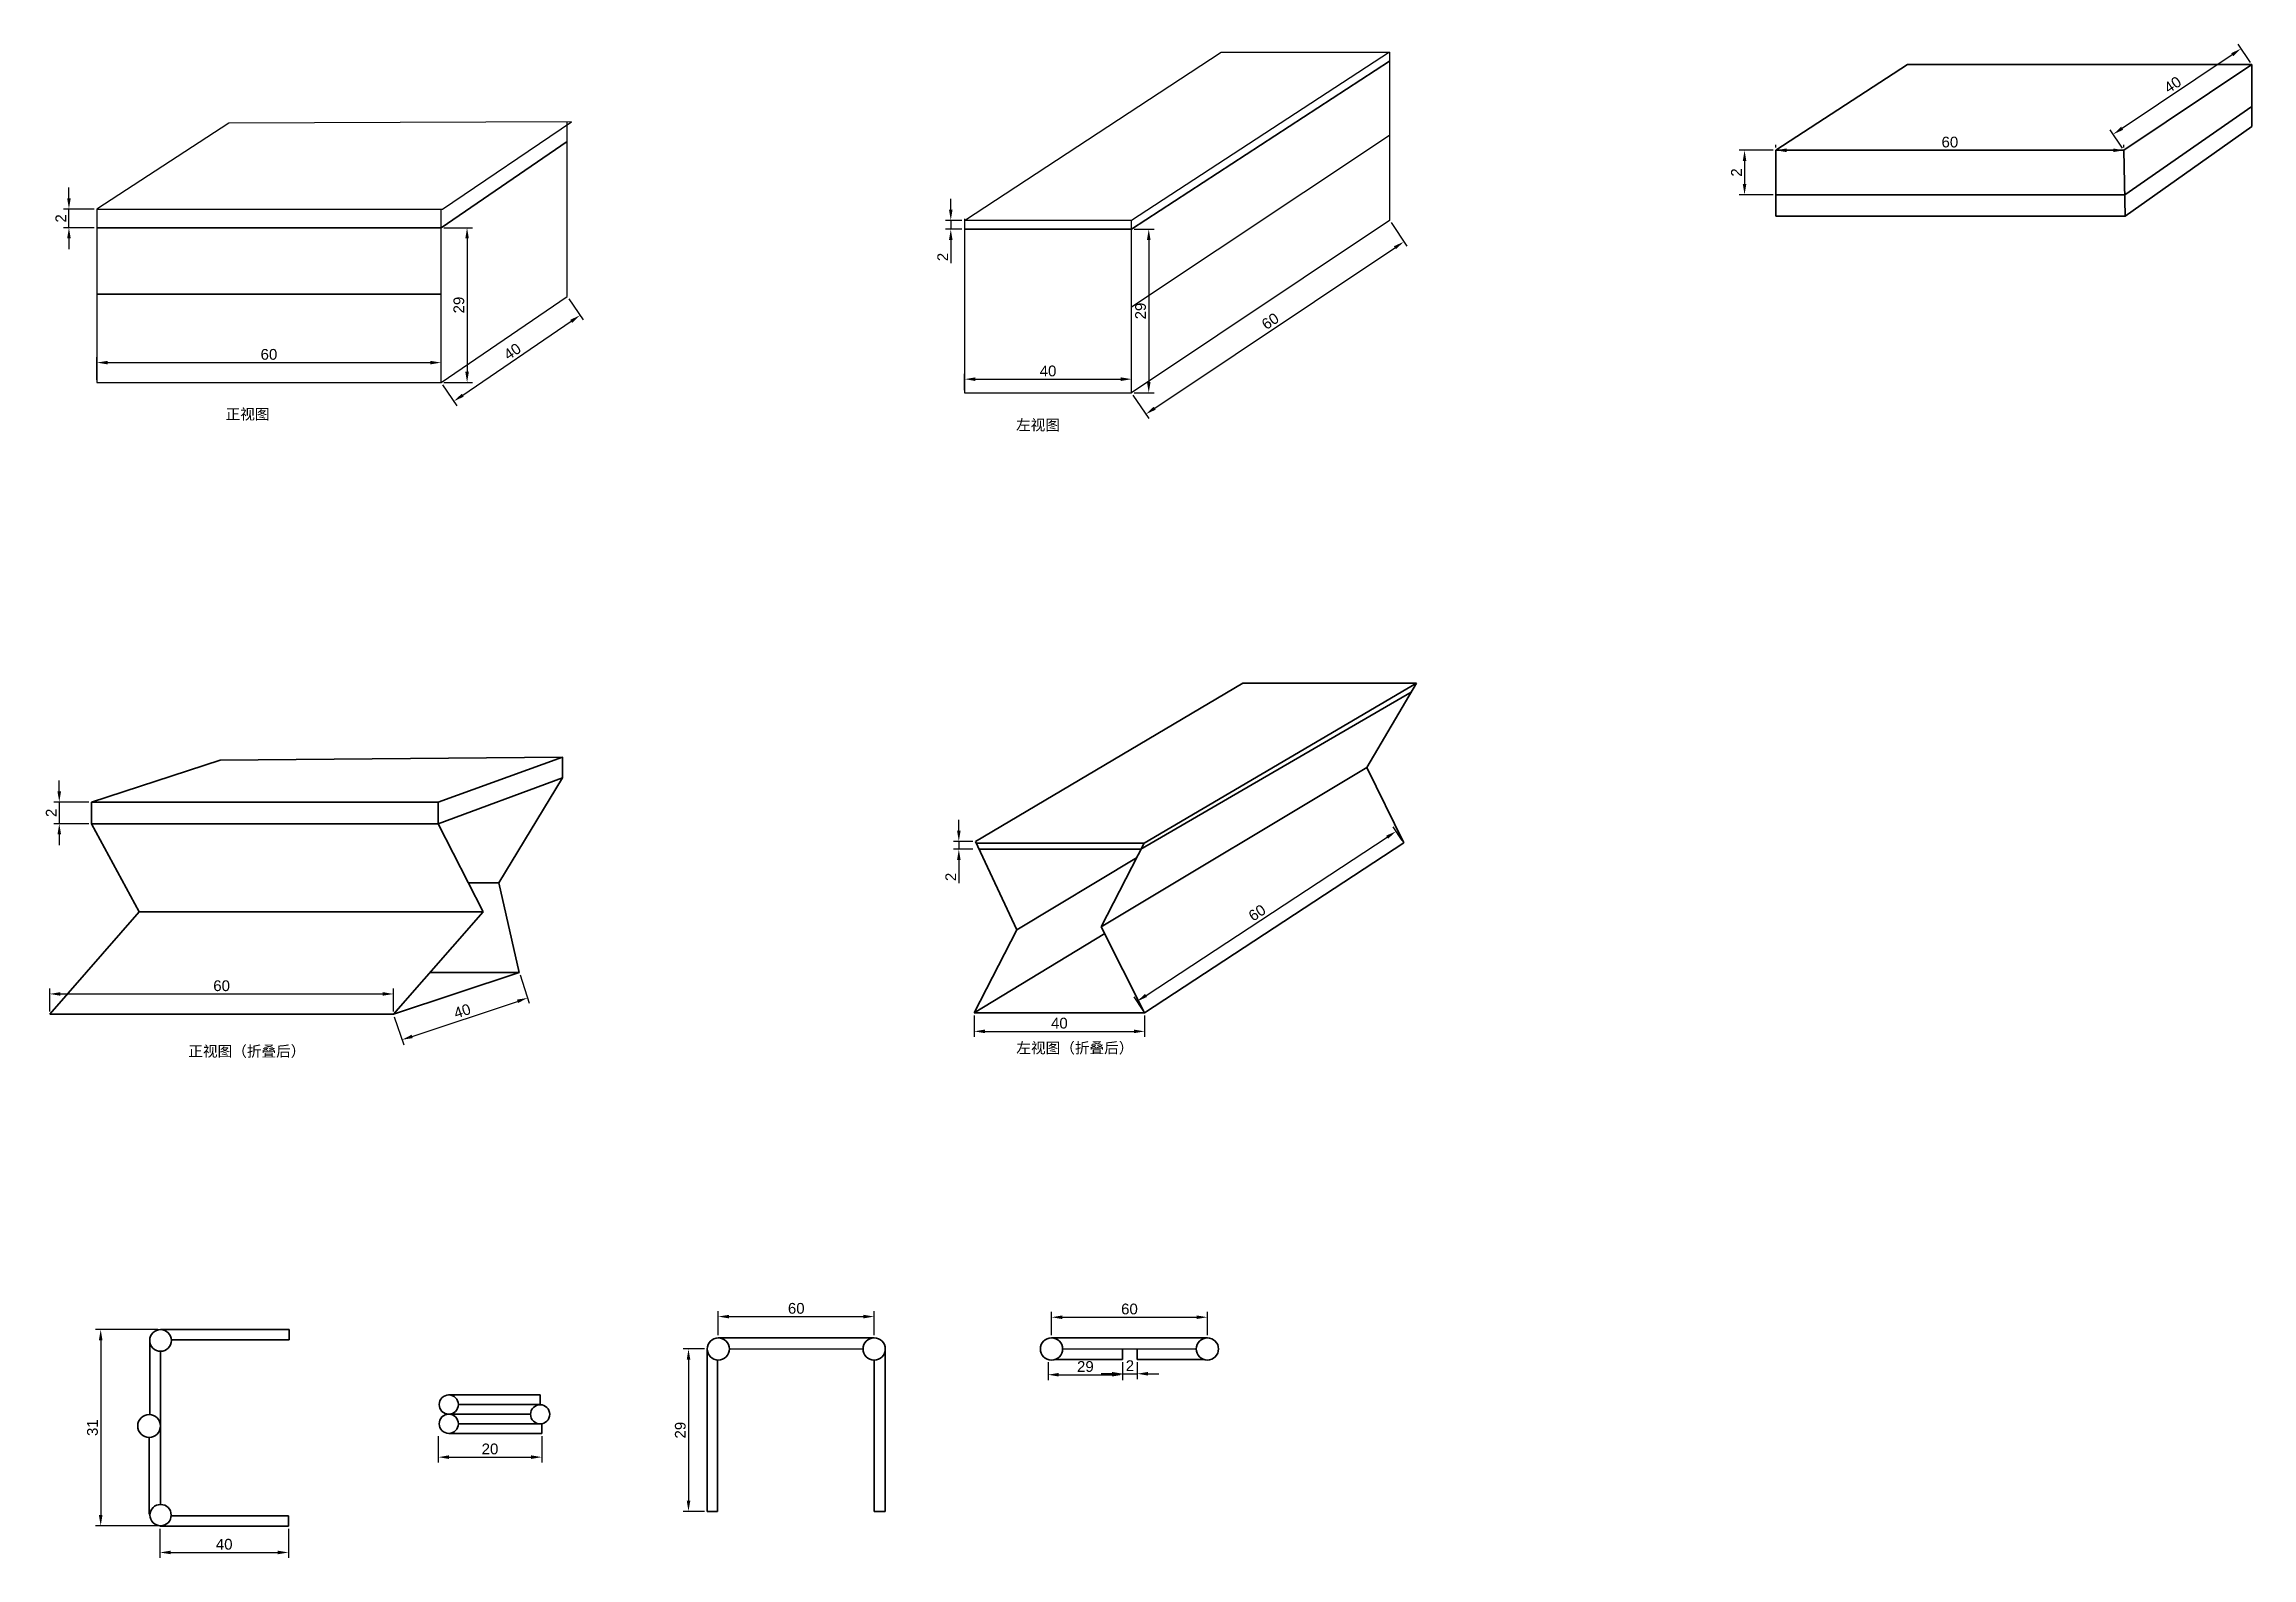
# Model space of a CAD drawing. Header units: millimetres. Extents: x 1316 to 1831, y 1782 to 2135.
import ezdxf

# ---------------------------------------------------------------- set-up
doc = ezdxf.new("R2010")
doc.units = ezdxf.units.MM
doc.styles.get("Standard").update_dxf_attribs({"font": 'arial.ttf'})
doc.dimstyles.new('ISO-25', dxfattribs={"dimtxt": 2.5, "dimasz": 2.5, "dimexe": 1.25, "dimexo": 0.625, "dimtad": 1, "dimtxsty": 'Standard', "dimcen": 2.5, "dimadec": 0, "dimazin": 0, "dimtfac": 1, "dimtmove": 0, "dimatfit": 3, "dimfxl": 1, "dimarcsym": 0})

# ---------------------------------------------------------------- blocks, each defined once
blk = doc.blocks.new('*D2')
at = {"color": 0, "lineweight": -2, "transparency": 16777216}
for p, q in [((1328.68, 2056.47), (1328.68, 2061.72)), ((1408.83, 2056.47), (1408.83, 2061.72)), ((1331.18, 2060.47), (1406.33, 2060.47))]:
    blk.add_line(p, q, dxfattribs=at)
at = {"color": 0, "lineweight": 35, "transparency": 16777216}
for points in [[(1331.18, 2060.88), (1331.18, 2060.05), (1328.68, 2060.47)], [(1406.33, 2060.88), (1406.33, 2060.05), (1408.83, 2060.47)]]:
    blk.add_solid(points, dxfattribs=at)
at = {"layer": 'Defpoints', "color": 0, "lineweight": 35, "transparency": 16777216}
for p in [(1408.83, 2060.47), (1328.68, 2055.84), (1408.83, 2055.84)]:
    blk.add_point(p, dxfattribs=at)
at = {"color": 0, "lineweight": 35, "transparency": 16777216, "insert": (1368.75, 2062.37), "char_height": 2.5, "attachment_point": 5}
blk.add_mtext('60', dxfattribs=at)
blk = doc.blocks.new('*D10')
at = {"color": 0, "lineweight": -2, "transparency": 16777216}
for p, q in [((1438.59, 2075.35), (1441.92, 2070.45)), ((1413.87, 2052.87), (1439.15, 2070.08)), ((1409.18, 2055.33), (1412.51, 2050.43))]:
    blk.add_line(p, q, dxfattribs=at)
at = {"color": 0, "lineweight": 35, "transparency": 16777216}
for points in [[(1438.91, 2070.43), (1439.38, 2069.74), (1441.22, 2071.49)], [(1413.64, 2053.22), (1414.11, 2052.53), (1411.81, 2051.47)]]:
    blk.add_solid(points, dxfattribs=at)
at = {"layer": 'Defpoints', "color": 0, "lineweight": 35, "transparency": 16777216}
for p in [(1438.24, 2075.86), (1441.22, 2071.49), (1408.83, 2055.84)]:
    blk.add_point(p, dxfattribs=at)
at = {"color": 0, "lineweight": 35, "transparency": 16777216, "insert": (1425.44, 2063.05), "char_height": 2.5, "attachment_point": 5, "rotation": 34.2463}
blk.add_mtext('40', dxfattribs=at)
blk = doc.blocks.new('*D11')
at = {"color": 0, "lineweight": -2, "transparency": 16777216}
for p, q in [((1530.76, 2054.06), (1530.76, 2057.86)), ((1533.26, 2056.61), (1567.13, 2056.61)), ((1569.63, 2054.06), (1569.63, 2057.86))]:
    blk.add_line(p, q, dxfattribs=at)
at = {"color": 0, "lineweight": 35, "transparency": 16777216}
for points in [[(1533.26, 2057.03), (1533.26, 2056.19), (1530.76, 2056.61)], [(1567.13, 2057.03), (1567.13, 2056.19), (1569.63, 2056.61)]]:
    blk.add_solid(points, dxfattribs=at)
at = {"layer": 'Defpoints', "color": 0, "lineweight": 35, "transparency": 16777216}
for p in [(1569.63, 2056.61), (1530.76, 2053.43), (1569.63, 2053.43)]:
    blk.add_point(p, dxfattribs=at)
at = {"color": 0, "lineweight": 35, "transparency": 16777216, "insert": (1550.19, 2058.51), "char_height": 2.5, "attachment_point": 5}
blk.add_mtext('40', dxfattribs=at)
blk = doc.blocks.new('*D12')
at = {"color": 0, "lineweight": -2, "transparency": 16777216}
for p, q in [((1630.07, 2093.05), (1633.74, 2087.56)), ((1575.03, 2049.85), (1630.96, 2087.21)), ((1569.97, 2052.91), (1573.64, 2047.42))]:
    blk.add_line(p, q, dxfattribs=at)
at = {"color": 0, "lineweight": 35, "transparency": 16777216}
for points in [[(1630.73, 2087.56), (1631.19, 2086.87), (1633.04, 2088.6)], [(1574.79, 2050.2), (1575.26, 2049.5), (1572.95, 2048.46)]]:
    blk.add_solid(points, dxfattribs=at)
at = {"layer": 'Defpoints', "color": 0, "lineweight": 35, "transparency": 16777216}
for p in [(1629.72, 2093.57), (1633.04, 2088.6), (1569.63, 2053.43)]:
    blk.add_point(p, dxfattribs=at)
at = {"color": 0, "lineweight": 35, "transparency": 16777216, "insert": (1601.94, 2070.11), "char_height": 2.5, "attachment_point": 5, "rotation": 33.741}
blk.add_mtext('60', dxfattribs=at)
blk = doc.blocks.new('*D13')
at = {"color": 0, "lineweight": -2, "transparency": 16777216}
for p, q in [((1317.7, 1909.38), (1317.7, 1914.73)), ((1320.2, 1913.48), (1395.26, 1913.48)), ((1397.76, 1909.38), (1397.76, 1914.73))]:
    blk.add_line(p, q, dxfattribs=at)
at = {"color": 0, "lineweight": 35, "transparency": 16777216}
for points in [[(1320.2, 1913.9), (1320.2, 1913.07), (1317.7, 1913.48)], [(1395.26, 1913.9), (1395.26, 1913.07), (1397.76, 1913.48)]]:
    blk.add_solid(points, dxfattribs=at)
at = {"layer": 'Defpoints', "color": 0, "lineweight": 35, "transparency": 16777216}
for p in [(1397.76, 1913.48), (1317.7, 1908.75), (1397.76, 1908.75)]:
    blk.add_point(p, dxfattribs=at)
at = {"color": 0, "lineweight": 35, "transparency": 16777216, "insert": (1357.73, 1915.38), "char_height": 2.5, "attachment_point": 5}
blk.add_mtext('60', dxfattribs=at)
blk = doc.blocks.new('*D14')
at = {"color": 0, "lineweight": -2, "transparency": 16777216}
for p, q in [((1427.22, 1917.9), (1429.39, 1911.37)), ((1397.95, 1908.16), (1400.13, 1901.62)), ((1402.11, 1903.6), (1426.63, 1911.76))]:
    blk.add_line(p, q, dxfattribs=at)
at = {"color": 0, "lineweight": 35, "transparency": 16777216}
for points in [[(1426.5, 1912.16), (1426.76, 1911.37), (1429, 1912.56)], [(1401.98, 1903.99), (1402.24, 1903.2), (1399.74, 1902.81)]]:
    blk.add_solid(points, dxfattribs=at)
at = {"layer": 'Defpoints', "color": 0, "lineweight": 35, "transparency": 16777216}
for p in [(1427.02, 1918.5), (1397.76, 1908.75), (1429, 1912.56)]:
    blk.add_point(p, dxfattribs=at)
at = {"color": 0, "lineweight": 35, "transparency": 16777216, "insert": (1413.77, 1909.49), "char_height": 2.5, "attachment_point": 5, "rotation": 18.4214}
blk.add_mtext('40', dxfattribs=at)
blk = doc.blocks.new('*D15')
at = {"color": 0, "lineweight": -2, "transparency": 16777216}
for p, q in [((1532.98, 1908.45), (1532.98, 1903.52)), ((1572.68, 1908.45), (1572.68, 1903.52)), ((1535.48, 1904.77), (1570.18, 1904.77))]:
    blk.add_line(p, q, dxfattribs=at)
at = {"color": 0, "lineweight": 35, "transparency": 16777216}
for points in [[(1535.48, 1905.19), (1535.48, 1904.35), (1532.98, 1904.77)], [(1570.18, 1905.19), (1570.18, 1904.35), (1572.68, 1904.77)]]:
    blk.add_solid(points, dxfattribs=at)
at = {"layer": 'Defpoints', "color": 0, "lineweight": 35, "transparency": 16777216}
for p in [(1532.98, 1909.08), (1572.68, 1909.08), (1572.68, 1904.77)]:
    blk.add_point(p, dxfattribs=at)
at = {"color": 0, "lineweight": 35, "transparency": 16777216, "insert": (1552.83, 1906.67), "char_height": 2.5, "attachment_point": 5}
blk.add_mtext('40', dxfattribs=at)
blk = doc.blocks.new('*D16')
at = {"color": 0, "lineweight": -2, "transparency": 16777216}
for p, q in [((1573.01, 1913.13), (1629.16, 1949.98)), ((1632.67, 1949.19), (1630.56, 1952.39)), ((1572.34, 1909.6), (1570.24, 1912.81))]:
    blk.add_line(p, q, dxfattribs=at)
at = {"color": 0, "lineweight": 35, "transparency": 16777216}
for points in [[(1628.93, 1950.33), (1629.39, 1949.63), (1631.25, 1951.35)], [(1572.78, 1913.48), (1573.24, 1912.78), (1570.92, 1911.76)]]:
    blk.add_solid(points, dxfattribs=at)
at = {"layer": 'Defpoints', "color": 0, "lineweight": 35, "transparency": 16777216}
for p in [(1631.25, 1951.35), (1633.01, 1948.67), (1572.68, 1909.08)]:
    blk.add_point(p, dxfattribs=at)
at = {"color": 0, "lineweight": 35, "transparency": 16777216, "insert": (1598.88, 1932.38), "char_height": 2.5, "attachment_point": 5, "rotation": 33.2738}
blk.add_mtext('60', dxfattribs=at)
blk = doc.blocks.new('*D17')
at = {"color": 0, "lineweight": -2, "transparency": 16777216}
for p, q in [((1409.45, 2091.88), (1416.14, 2091.88)), ((1414.89, 2089.38), (1414.89, 2058.34)), ((1409.45, 2055.84), (1416.14, 2055.84))]:
    blk.add_line(p, q, dxfattribs=at)
at = {"color": 0, "lineweight": 35, "transparency": 16777216}
for points in [[(1414.48, 2089.38), (1415.31, 2089.38), (1414.89, 2091.88)], [(1414.48, 2058.34), (1415.31, 2058.34), (1414.89, 2055.84)]]:
    blk.add_solid(points, dxfattribs=at)
at = {"layer": 'Defpoints', "color": 0, "lineweight": 35, "transparency": 16777216}
for p in [(1408.83, 2091.88), (1408.83, 2055.84), (1414.89, 2055.84)]:
    blk.add_point(p, dxfattribs=at)
at = {"color": 0, "lineweight": 35, "transparency": 16777216, "insert": (1412.99, 2073.86), "char_height": 2.5, "attachment_point": 5, "rotation": 90}
blk.add_mtext('29', dxfattribs=at)
blk = doc.blocks.new('*D18')
at = {"color": 0, "lineweight": -2, "transparency": 16777216}
for p, q in [((1322.17, 2098.71), (1322.17, 2101.21)), ((1328.05, 2096.21), (1320.92, 2096.21)), ((1322.17, 2091.88), (1322.17, 2096.21)), ((1328.05, 2091.88), (1320.92, 2091.88)), ((1322.17, 2089.38), (1322.17, 2086.88))]:
    blk.add_line(p, q, dxfattribs=at)
at = {"color": 0, "lineweight": 35, "transparency": 16777216}
for points in [[(1321.76, 2098.71), (1322.59, 2098.71), (1322.17, 2096.21)], [(1321.76, 2089.38), (1322.59, 2089.38), (1322.17, 2091.88)]]:
    blk.add_solid(points, dxfattribs=at)
at = {"layer": 'Defpoints', "color": 0, "lineweight": 35, "transparency": 16777216}
for p in [(1322.17, 2096.21), (1328.68, 2096.21), (1328.68, 2091.88)]:
    blk.add_point(p, dxfattribs=at)
at = {"color": 0, "lineweight": 35, "transparency": 16777216, "insert": (1320.29, 2094.04), "char_height": 2.5, "attachment_point": 5, "rotation": 90}
blk.add_mtext('2', dxfattribs=at)
blk = doc.blocks.new('*D19')
at = {"color": 0, "lineweight": -2, "transparency": 16777216}
for p, q in [((1570.25, 2091.5), (1574.89, 2091.5)), ((1573.64, 2089), (1573.64, 2055.93)), ((1570.25, 2053.43), (1574.89, 2053.43))]:
    blk.add_line(p, q, dxfattribs=at)
at = {"color": 0, "lineweight": 35, "transparency": 16777216}
for points in [[(1573.22, 2089), (1574.06, 2089), (1573.64, 2091.5)], [(1573.22, 2055.93), (1574.06, 2055.93), (1573.64, 2053.43)]]:
    blk.add_solid(points, dxfattribs=at)
at = {"layer": 'Defpoints', "color": 0, "lineweight": 35, "transparency": 16777216}
for p in [(1569.63, 2091.5), (1569.63, 2053.43), (1573.64, 2053.43)]:
    blk.add_point(p, dxfattribs=at)
at = {"color": 0, "lineweight": 35, "transparency": 16777216, "insert": (1571.74, 2072.47), "char_height": 2.5, "attachment_point": 5, "rotation": 90}
blk.add_mtext('29', dxfattribs=at)
blk = doc.blocks.new('*D20')
at = {"color": 0, "lineweight": -2, "transparency": 16777216}
for p, q in [((1527.54, 2096.07), (1527.54, 2098.57)), ((1530.14, 2093.57), (1526.29, 2093.57)), ((1527.54, 2093.57), (1527.54, 2091.5)), ((1530.14, 2091.5), (1526.29, 2091.5)), ((1527.54, 2089), (1527.54, 2083.59))]:
    blk.add_line(p, q, dxfattribs=at)
at = {"color": 0, "lineweight": 35, "transparency": 16777216}
for points in [[(1527.12, 2096.07), (1527.95, 2096.07), (1527.54, 2093.57)], [(1527.12, 2089), (1527.95, 2089), (1527.54, 2091.5)]]:
    blk.add_solid(points, dxfattribs=at)
at = {"layer": 'Defpoints', "color": 0, "lineweight": 35, "transparency": 16777216}
for p in [(1530.76, 2093.57), (1527.54, 2091.5), (1530.76, 2091.5)]:
    blk.add_point(p, dxfattribs=at)
at = {"color": 0, "lineweight": 35, "transparency": 16777216, "insert": (1525.66, 2085.05), "char_height": 2.5, "attachment_point": 5, "rotation": 90}
blk.add_mtext('2', dxfattribs=at)
blk = doc.blocks.new('*D22')
at = {"color": 0, "lineweight": -2, "transparency": 16777216}
for p, q in [((1319.92, 1960.66), (1319.92, 1963.16)), ((1326.83, 1958.16), (1318.67, 1958.16)), ((1319.92, 1958.16), (1319.92, 1953.11)), ((1326.83, 1953.11), (1318.67, 1953.11)), ((1319.92, 1950.61), (1319.92, 1948.11))]:
    blk.add_line(p, q, dxfattribs=at)
at = {"color": 0, "lineweight": 35, "transparency": 16777216}
for points in [[(1319.5, 1960.66), (1320.34, 1960.66), (1319.92, 1958.16)], [(1319.5, 1950.61), (1320.34, 1950.61), (1319.92, 1953.11)]]:
    blk.add_solid(points, dxfattribs=at)
at = {"layer": 'Defpoints', "color": 0, "lineweight": 35, "transparency": 16777216}
for p in [(1327.46, 1958.16), (1319.92, 1953.11), (1327.46, 1953.11)]:
    blk.add_point(p, dxfattribs=at)
at = {"color": 0, "lineweight": 35, "transparency": 16777216, "insert": (1318.04, 1955.64), "char_height": 2.5, "attachment_point": 5, "rotation": 90}
blk.add_mtext('2', dxfattribs=at)
blk = doc.blocks.new('*D23')
at = {"color": 0, "lineweight": -2, "transparency": 16777216}
for p, q in [((1529.41, 1951.48), (1529.41, 1953.98)), ((1532.7, 1948.98), (1528.16, 1948.98)), ((1529.41, 1948.98), (1529.41, 1947.17)), ((1532.7, 1947.17), (1528.16, 1947.17)), ((1529.41, 1944.67), (1529.41, 1939.26))]:
    blk.add_line(p, q, dxfattribs=at)
at = {"color": 0, "lineweight": 35, "transparency": 16777216}
for points in [[(1529, 1951.48), (1529.83, 1951.48), (1529.41, 1948.98)], [(1529, 1944.67), (1529.83, 1944.67), (1529.41, 1947.17)]]:
    blk.add_solid(points, dxfattribs=at)
at = {"layer": 'Defpoints', "color": 0, "lineweight": 35, "transparency": 16777216}
for p in [(1533.32, 1948.98), (1529.41, 1947.17), (1533.32, 1947.17)]:
    blk.add_point(p, dxfattribs=at)
at = {"color": 0, "lineweight": 35, "transparency": 16777216, "insert": (1527.53, 1940.72), "char_height": 2.5, "attachment_point": 5, "rotation": 90}
blk.add_mtext('2', dxfattribs=at)
blk = doc.blocks.new('*D24')
at = {"color": 0, "lineweight": -2, "transparency": 16777216}
for p, q in [((1343.36, 1788.98), (1343.36, 1782.2)), ((1373.31, 1788.98), (1373.31, 1782.2)), ((1345.86, 1783.45), (1370.81, 1783.45))]:
    blk.add_line(p, q, dxfattribs=at)
at = {"color": 0, "lineweight": 35, "transparency": 16777216}
for points in [[(1345.86, 1783.87), (1345.86, 1783.04), (1343.36, 1783.45)], [(1370.81, 1783.87), (1370.81, 1783.04), (1373.31, 1783.45)]]:
    blk.add_solid(points, dxfattribs=at)
at = {"layer": 'Defpoints', "color": 0, "lineweight": 35, "transparency": 16777216}
for p in [(1343.36, 1789.6), (1373.31, 1789.6), (1373.31, 1783.45)]:
    blk.add_point(p, dxfattribs=at)
at = {"color": 0, "lineweight": 35, "transparency": 16777216, "insert": (1358.33, 1785.35), "char_height": 2.5, "attachment_point": 5}
blk.add_mtext('40', dxfattribs=at)
blk = doc.blocks.new('*D25')
at = {"color": 0, "lineweight": -2, "transparency": 16777216}
for p, q in [((1342.88, 1835.34), (1328.32, 1835.34)), ((1329.57, 1832.84), (1329.57, 1792.16)), ((1342.88, 1789.66), (1328.32, 1789.66))]:
    blk.add_line(p, q, dxfattribs=at)
at = {"color": 0, "lineweight": 35, "transparency": 16777216}
for points in [[(1329.15, 1832.84), (1329.99, 1832.84), (1329.57, 1835.34)], [(1329.15, 1792.16), (1329.99, 1792.16), (1329.57, 1789.66)]]:
    blk.add_solid(points, dxfattribs=at)
at = {"layer": 'Defpoints', "color": 0, "lineweight": 35, "transparency": 16777216}
for p in [(1343.51, 1835.34), (1329.57, 1789.66), (1343.51, 1789.66)]:
    blk.add_point(p, dxfattribs=at)
at = {"color": 0, "lineweight": 35, "transparency": 16777216, "insert": (1327.67, 1812.5), "char_height": 2.5, "attachment_point": 5, "rotation": 90}
blk.add_mtext('31', dxfattribs=at)
blk = doc.blocks.new('*D26')
at = {"color": 0, "lineweight": -2, "transparency": 16777216}
for p, q in [((1408.18, 1810.51), (1408.18, 1804.39)), ((1432.29, 1810.51), (1432.29, 1804.39)), ((1410.68, 1805.64), (1429.79, 1805.64))]:
    blk.add_line(p, q, dxfattribs=at)
at = {"color": 0, "lineweight": 35, "transparency": 16777216}
for points in [[(1410.68, 1806.06), (1410.68, 1805.22), (1408.18, 1805.64)], [(1429.79, 1806.06), (1429.79, 1805.22), (1432.29, 1805.64)]]:
    blk.add_solid(points, dxfattribs=at)
at = {"layer": 'Defpoints', "color": 0, "lineweight": 35, "transparency": 16777216}
for p in [(1408.18, 1811.14), (1432.29, 1811.14), (1432.29, 1805.64)]:
    blk.add_point(p, dxfattribs=at)
at = {"color": 0, "lineweight": 35, "transparency": 16777216, "insert": (1420.23, 1807.54), "char_height": 2.5, "attachment_point": 5}
blk.add_mtext('20', dxfattribs=at)
blk = doc.blocks.new('*D27')
at = {"color": 0, "lineweight": -2, "transparency": 16777216}
for p, q in [((1473.39, 1834.04), (1473.39, 1839.62)), ((1475.89, 1838.37), (1507.2, 1838.37)), ((1509.7, 1834.04), (1509.7, 1839.62))]:
    blk.add_line(p, q, dxfattribs=at)
at = {"color": 0, "lineweight": 35, "transparency": 16777216}
for points in [[(1475.89, 1838.78), (1475.89, 1837.95), (1473.39, 1838.37)], [(1507.2, 1838.78), (1507.2, 1837.95), (1509.7, 1838.37)]]:
    blk.add_solid(points, dxfattribs=at)
at = {"layer": 'Defpoints', "color": 0, "lineweight": 35, "transparency": 16777216}
for p in [(1509.7, 1838.37), (1473.39, 1833.42), (1509.7, 1833.42)]:
    blk.add_point(p, dxfattribs=at)
at = {"color": 0, "lineweight": 35, "transparency": 16777216, "insert": (1491.55, 1840.27), "char_height": 2.5, "attachment_point": 5}
blk.add_mtext('60', dxfattribs=at)
blk = doc.blocks.new('*D28')
at = {"color": 0, "lineweight": -2, "transparency": 16777216}
for p, q in [((1470.17, 1830.83), (1465.21, 1830.83)), ((1466.46, 1828.33), (1466.46, 1795.52)), ((1470.17, 1793.02), (1465.21, 1793.02))]:
    blk.add_line(p, q, dxfattribs=at)
at = {"color": 0, "lineweight": 35, "transparency": 16777216}
for points in [[(1466.05, 1828.33), (1466.88, 1828.33), (1466.46, 1830.83)], [(1466.05, 1795.52), (1466.88, 1795.52), (1466.46, 1793.02)]]:
    blk.add_solid(points, dxfattribs=at)
at = {"layer": 'Defpoints', "color": 0, "lineweight": 35, "transparency": 16777216}
for p in [(1470.8, 1830.83), (1466.46, 1793.02), (1470.8, 1793.02)]:
    blk.add_point(p, dxfattribs=at)
at = {"color": 0, "lineweight": 35, "transparency": 16777216, "insert": (1464.56, 1811.92), "char_height": 2.5, "attachment_point": 5, "rotation": 90}
blk.add_mtext('29', dxfattribs=at)
blk = doc.blocks.new('*D29')
at = {"color": 0, "lineweight": -2, "transparency": 16777216}
for p, q in [((1550.99, 1834.04), (1550.99, 1839.47)), ((1553.49, 1838.22), (1584.8, 1838.22)), ((1587.3, 1834.04), (1587.3, 1839.47))]:
    blk.add_line(p, q, dxfattribs=at)
at = {"color": 0, "lineweight": 35, "transparency": 16777216}
for points in [[(1553.49, 1838.63), (1553.49, 1837.8), (1550.99, 1838.22)], [(1584.8, 1838.63), (1584.8, 1837.8), (1587.3, 1838.22)]]:
    blk.add_solid(points, dxfattribs=at)
at = {"layer": 'Defpoints', "color": 0, "lineweight": 35, "transparency": 16777216}
for p in [(1587.3, 1838.22), (1550.99, 1833.42), (1587.3, 1833.42)]:
    blk.add_point(p, dxfattribs=at)
at = {"color": 0, "lineweight": 35, "transparency": 16777216, "insert": (1569.15, 1840.12), "char_height": 2.5, "attachment_point": 5}
blk.add_mtext('60', dxfattribs=at)
blk = doc.blocks.new('*D30')
at = {"color": 0, "lineweight": -2, "transparency": 16777216}
for p, q in [((1550.2, 1827.73), (1550.2, 1823.58)), ((1567.56, 1827.73), (1567.56, 1823.58)), ((1552.7, 1824.83), (1565.06, 1824.83))]:
    blk.add_line(p, q, dxfattribs=at)
at = {"color": 0, "lineweight": 35, "transparency": 16777216}
for points in [[(1552.7, 1825.25), (1552.7, 1824.41), (1550.2, 1824.83)], [(1565.06, 1825.25), (1565.06, 1824.41), (1567.56, 1824.83)]]:
    blk.add_solid(points, dxfattribs=at)
at = {"layer": 'Defpoints', "color": 0, "lineweight": 35, "transparency": 16777216}
for p in [(1550.2, 1828.36), (1567.56, 1828.36), (1567.56, 1824.83)]:
    blk.add_point(p, dxfattribs=at)
at = {"color": 0, "lineweight": 35, "transparency": 16777216, "insert": (1558.88, 1826.73), "char_height": 2.5, "attachment_point": 5}
blk.add_mtext('29', dxfattribs=at)
blk = doc.blocks.new('*D31')
at = {"color": 0, "lineweight": -2, "transparency": 16777216}
for p, q in [((1567.56, 1827.73), (1567.56, 1823.81)), ((1570.97, 1827.73), (1570.97, 1823.81)), ((1565.06, 1825.06), (1562.56, 1825.06)), ((1567.56, 1825.06), (1570.97, 1825.06)), ((1573.47, 1825.06), (1575.97, 1825.06))]:
    blk.add_line(p, q, dxfattribs=at)
at = {"color": 0, "lineweight": 35, "transparency": 16777216}
for points in [[(1565.06, 1825.48), (1565.06, 1824.64), (1567.56, 1825.06)], [(1573.47, 1825.48), (1573.47, 1824.64), (1570.97, 1825.06)]]:
    blk.add_solid(points, dxfattribs=at)
at = {"layer": 'Defpoints', "color": 0, "lineweight": 35, "transparency": 16777216}
for p in [(1567.56, 1828.36), (1570.97, 1828.36), (1570.97, 1825.06)]:
    blk.add_point(p, dxfattribs=at)
at = {"color": 0, "lineweight": 35, "transparency": 16777216, "insert": (1569.26, 1826.94), "char_height": 2.5, "attachment_point": 5}
blk.add_mtext('2', dxfattribs=at)
blk = doc.blocks.new('*D32')
at = {"color": 0, "lineweight": -2, "transparency": 16777216}
for p, q in [((1719.04, 2109.9), (1711.14, 2109.9)), ((1712.39, 2107.4), (1712.39, 2102.04)), ((1719.04, 2099.54), (1711.14, 2099.54))]:
    blk.add_line(p, q, dxfattribs=at)
at = {"color": 0, "lineweight": 35, "transparency": 16777216}
for points in [[(1711.98, 2107.4), (1712.81, 2107.4), (1712.39, 2109.9)], [(1711.98, 2102.04), (1712.81, 2102.04), (1712.39, 2099.54)]]:
    blk.add_solid(points, dxfattribs=at)
at = {"layer": 'Defpoints', "color": 0, "lineweight": 35, "transparency": 16777216}
for p in [(1719.67, 2109.9), (1712.39, 2099.54), (1719.67, 2099.54)]:
    blk.add_point(p, dxfattribs=at)
at = {"color": 0, "lineweight": 35, "transparency": 16777216, "insert": (1710.51, 2104.72), "char_height": 2.5, "attachment_point": 5, "rotation": 90}
blk.add_mtext('2', dxfattribs=at)
blk = doc.blocks.new('*D33')
at = {"color": 0, "lineweight": -2, "transparency": 16777216}
for p, q in [((1719.67, 2110.52), (1719.67, 2111.15)), ((1722.17, 2109.9), (1798.24, 2109.9)), ((1800.74, 2110.52), (1800.74, 2111.15))]:
    blk.add_line(p, q, dxfattribs=at)
at = {"color": 0, "lineweight": 35, "transparency": 16777216}
for points in [[(1722.17, 2110.32), (1722.17, 2109.48), (1719.67, 2109.9)], [(1798.24, 2110.32), (1798.24, 2109.48), (1800.74, 2109.9)]]:
    blk.add_solid(points, dxfattribs=at)
at = {"layer": 'Defpoints', "color": 0, "lineweight": 35, "transparency": 16777216}
for p in [(1719.67, 2109.9), (1800.74, 2109.9), (1800.74, 2109.9)]:
    blk.add_point(p, dxfattribs=at)
at = {"color": 0, "lineweight": 35, "transparency": 16777216, "insert": (1760.21, 2111.8), "char_height": 2.5, "attachment_point": 5}
blk.add_mtext('60', dxfattribs=at)
blk = doc.blocks.new('*D34')
at = {"color": 0, "lineweight": -2, "transparency": 16777216}
for p, q in [((1830.19, 2130.37), (1827.35, 2134.6)), ((1800.33, 2115.01), (1825.97, 2132.17)), ((1800.4, 2110.42), (1797.56, 2114.66))]:
    blk.add_line(p, q, dxfattribs=at)
at = {"color": 0, "lineweight": 35, "transparency": 16777216}
for points in [[(1825.73, 2132.52), (1826.2, 2131.83), (1828.04, 2133.57)], [(1800.1, 2115.36), (1800.56, 2114.66), (1798.25, 2113.62)]]:
    blk.add_solid(points, dxfattribs=at)
at = {"layer": 'Defpoints', "color": 0, "lineweight": 35, "transparency": 16777216}
for p in [(1828.04, 2133.57), (1830.53, 2129.85), (1800.74, 2109.9)]:
    blk.add_point(p, dxfattribs=at)
at = {"color": 0, "lineweight": 35, "transparency": 16777216, "insert": (1812.09, 2125.17), "char_height": 2.5, "attachment_point": 5, "rotation": 33.8061}
blk.add_mtext('40', dxfattribs=at)

msp = doc.modelspace()

# ---------------------------------------------------------------- linework, layer by layer
for p, q in [((1530.76, 2093.575), (1590.528, 2132.735)), ((1629.72, 2132.735), (1569.626, 2093.575)), ((1590.528, 2132.735), (1629.72, 2132.735)), ((1629.72, 2132.735), (1629.72, 2093.575)), ((1359.381, 2116.23), (1328.678, 2096.208)), ((1439.207, 2116.552), (1359.381, 2116.23)), ((1409.151, 2096.208), (1439.207, 2116.552)), ((1438.237, 2075.864), (1438.237, 2116.549)), ((1629.72, 2113.373), (1569.626, 2073.341)), ((1328.678, 2096.208), (1409.151, 2096.208)), ((1328.678, 2096.208), (1328.678, 2055.842)), ((1408.827, 2055.842), (1408.827, 2096.208)), ((1530.76, 2093.901), (1530.76, 2053.435)), ((1569.626, 2093.575), (1530.76, 2093.575)), ((1569.626, 2053.435), (1569.626, 2093.575)), ((1629.72, 2093.575), (1569.626, 2053.435)), ((1408.827, 2055.842), (1438.237, 2075.864)), ((1328.678, 2055.842), (1408.827, 2055.842)), ((1530.76, 2053.435), (1569.626, 2053.435))]:
    msp.add_line(p, q)
at = {"lineweight": 35}
for p, q in [((1629.72, 2130.617), (1569.626, 2091.501)), ((1719.667, 2109.9), (1750.378, 2129.847)), ((1750.378, 2129.847), (1830.533, 2129.847)), ((1830.533, 2129.847), (1800.743, 2109.9)), ((1830.533, 2129.847), (1830.533, 2115.424)), ((1800.951, 2099.54), (1830.533, 2120.055)), ((1830.533, 2115.424), (1801.051, 2094.556)), ((1408.827, 2091.88), (1438.237, 2111.959)), ((1800.743, 2109.9), (1719.667, 2109.9)), ((1719.667, 2109.9), (1719.667, 2094.556)), ((1801.051, 2094.556), (1800.743, 2109.9)), ((1719.667, 2099.54), (1800.951, 2099.54)), ((1719.667, 2094.556), (1801.051, 2094.556)), ((1328.678, 2091.88), (1408.827, 2091.88)), ((1569.626, 2091.501), (1530.76, 2091.501)), ((1328.678, 2076.367), (1408.827, 2076.367)), ((1533.322, 1948.982), (1595.589, 1985.837)), ((1635.962, 1985.837), (1595.589, 1985.837)), ((1624.423, 1966.2), (1635.962, 1985.837)), ((1635.962, 1985.837), (1633.756, 1984.542)), ((1634.748, 1983.771), (1571.802, 1947.168)), ((1572.541, 1948.613), (1633.756, 1984.542)), ((1327.459, 1958.156), (1357.395, 1967.903)), ((1437.111, 1968.575), (1357.395, 1967.903)), ((1408.185, 1958.156), (1437.111, 1968.575)), ((1437.111, 1963.817), (1437.111, 1968.575)), ((1562.579, 1929.131), (1624.423, 1966.2)), ((1633.009, 1948.666), (1624.423, 1966.2)), ((1408.185, 1953.115), (1437.111, 1963.817)), ((1437.111, 1963.817), (1422.312, 1939.335)), ((1327.459, 1953.115), (1327.459, 1958.156)), ((1327.459, 1958.156), (1408.185, 1958.156)), ((1408.185, 1953.115), (1408.185, 1958.156)), ((1338.559, 1932.613), (1327.459, 1953.115)), ((1327.459, 1953.115), (1408.185, 1953.115)), ((1408.185, 1953.115), (1418.612, 1932.613)), ((1533.322, 1948.982), (1542.938, 1928.42)), ((1572.541, 1948.613), (1533.495, 1948.613)), ((1562.579, 1929.131), (1572.541, 1948.613)), ((1633.009, 1948.666), (1572.683, 1909.079)), ((1571.802, 1947.168), (1534.17, 1947.168)), ((1542.938, 1928.42), (1570.776, 1945.162)), ((1422.312, 1939.335), (1415.193, 1939.335)), ((1422.312, 1939.335), (1427.021, 1918.497)), ((1317.704, 1908.751), (1338.559, 1932.613)), ((1418.612, 1932.613), (1338.559, 1932.613)), ((1397.757, 1908.751), (1418.612, 1932.613)), ((1542.938, 1928.42), (1532.976, 1909.079)), ((1572.683, 1909.079), (1562.579, 1929.131)), ((1532.976, 1909.079), (1563.379, 1927.542)), ((1397.757, 1908.751), (1427.021, 1918.497)), ((1427.021, 1918.497), (1406.275, 1918.497)), ((1317.704, 1908.751), (1397.757, 1908.751)), ((1532.976, 1909.079), (1572.683, 1909.079)), ((1341.012, 1833.193), (1341.012, 1815.554)), ((1343.509, 1835.339), (1373.474, 1835.339)), ((1373.474, 1832.965), (1346.03, 1832.965)), ((1373.474, 1835.339), (1373.474, 1832.965)), ((1470.798, 1830.826), (1470.798, 1793.019)), ((1509.702, 1833.42), (1473.391, 1833.42)), ((1475.985, 1830.783), (1507.108, 1830.823)), ((1512.285, 1793.019), (1512.285, 1830.59)), ((1587.302, 1833.42), (1550.992, 1833.42)), ((1553.585, 1830.783), (1584.709, 1830.823)), ((1567.556, 1828.356), (1567.556, 1830.801)), ((1570.972, 1828.356), (1570.972, 1830.805)), ((1343.509, 1830.287), (1343.509, 1794.626)), ((1473.239, 1793.019), (1473.239, 1828.237)), ((1509.702, 1828.233), (1509.702, 1793.019)), ((1567.556, 1828.356), (1551.781, 1828.356)), ((1570.972, 1828.356), (1586.513, 1828.356)), ((1431.951, 1820.136), (1410.588, 1820.136)), ((1431.951, 1817.883), (1431.951, 1820.136)), ((1410.42, 1815.637), (1429.671, 1815.637)), ((1412.856, 1817.883), (1431.951, 1817.883)), ((1340.854, 1810.248), (1340.854, 1792.349)), ((1432.29, 1811.137), (1410.662, 1811.137)), ((1412.856, 1813.416), (1432.29, 1813.416)), ((1432.29, 1813.416), (1432.29, 1811.137)), ((1373.309, 1789.601), (1343.357, 1789.601)), ((1373.309, 1791.964), (1345.984, 1791.964)), ((1373.309, 1789.601), (1373.309, 1791.964)), ((1470.798, 1793.019), (1473.239, 1793.019)), ((1509.702, 1793.019), (1512.285, 1793.019))]:
    msp.add_line(p, q, dxfattribs=at)
for centre, radius in [((1343.509, 1832.813), 2.526), ((1473.391, 1830.826), 2.594), ((1509.702, 1830.826), 2.594), ((1550.992, 1830.826), 2.594), ((1587.302, 1830.826), 2.594), ((1410.626, 1817.883), 2.23), ((1340.854, 1812.903), 2.655), ((1410.626, 1813.416), 2.23), ((1431.901, 1815.612), 2.23), ((1343.509, 1792.144), 2.482)]:
    msp.add_circle(centre, radius, dxfattribs=at)

# ---------------------------------------------------------------- texts
at = {"lineweight": 35, "char_height": 2.5, "attachment_point": 1}
for s, width, insert in [('\\pxt1;{\\fSimSun|b0|i0|c134|p2;正视图}', 52.47709, (1358.655, 2049.716)), ('{\\fSimSun|b0|i0|c134|p2;左视图}', 29.16065, (1542.735, 2047.199)), ('{\\fSimSun|b0|i0|c134|p2;左视图（折叠后）}', 33.84737, (1542.796, 1902.167)), ('{\\fSimSun|b0|i0|c134|p2;正视图（折叠后）}', 38.8761, (1349.963, 1901.394))]:
    msp.add_mtext_dynamic_manual_height_columns(s, width=width, gutter_width=12.5, heights=[0], dxfattribs=dict(at, insert=insert))

# ---------------------------------------------------------------- dimensions: what is measured, and where the dimension line sits
at = {"lineweight": 35}
for p1, p2, distance, text, picture, middle in [((1800.743, 2109.9), (1830.533, 2129.847), 4.475, '40', '*D34', (1812.09, 2125.172)), ((1719.667, 2109.9), (1800.743, 2109.9), 0, '60', '*D33', (1760.205, 2111.801)), ((1719.667, 2109.9), (1719.667, 2099.54), -7.274, '2', '*D32', (1710.513, 2104.72)), ((1328.678, 2091.88), (1328.678, 2096.208), 6.505, '2', '*D18', (1320.293, 2094.044)), ((1530.76, 2093.575), (1530.76, 2091.501), -3.223, '2', '*D20', (1525.657, 2085.048)), ((1569.626, 2053.435), (1629.72, 2093.575), -5.98, '60', '*D12', (1601.938, 2070.113)), ((1408.827, 2091.88), (1408.827, 2055.842), 6.066, '29', '*D17', (1412.992, 2073.861)), ((1569.626, 2091.501), (1569.626, 2053.435), 4.015, '29', '*D19', (1571.739, 2072.468)), ((1408.827, 2055.842), (1438.237, 2075.864), -5.294, '40', '*D10', (1425.441, 2063.049)), ((1530.76, 2053.435), (1569.626, 2053.435), 3.176, '40', '*D11', (1550.193, 2058.512)), ((1327.459, 1958.156), (1327.459, 1953.115), -7.537, '2', '*D22', (1318.041, 1955.636)), ((1533.322, 1948.982), (1533.322, 1947.168), -3.91, '2', '*D23', (1527.532, 1940.716)), ((1397.757, 1908.751), (1427.021, 1918.497), -6.263, '40', '*D14', (1413.767, 1909.486)), ((1317.704, 1908.751), (1397.757, 1908.751), 4.732, '60', '*D13', (1357.731, 1915.384)), ((1532.976, 1909.079), (1572.683, 1909.079), -4.31, '40', '*D15', (1552.83, 1906.671)), ((1473.391, 1833.42), (1509.702, 1833.42), 4.945, '60', '*D27', (1491.547, 1840.267)), ((1550.992, 1833.42), (1587.302, 1833.42), 4.797, '60', '*D29', (1569.147, 1840.118)), ((1343.509, 1835.339), (1343.509, 1789.662), -13.94, '31', '*D25', (1327.667, 1812.501)), ((1470.798, 1830.826), (1470.798, 1793.019), -4.336, '29', '*D28', (1464.561, 1811.923)), ((1550.203, 1828.356), (1567.556, 1828.356), -3.524, '29', '*D30', (1558.879, 1826.733)), ((1567.556, 1828.356), (1570.972, 1828.356), -3.294, '2', '*D31', (1569.264, 1826.942)), ((1408.179, 1811.137), (1432.29, 1811.137), -5.498, '20', '*D26', (1420.235, 1807.541)), ((1343.357, 1789.601), (1373.309, 1789.601), -6.149, '40', '*D24', (1358.333, 1785.353))]:
    dim = msp.add_aligned_dim(p1=p1, p2=p2, distance=distance, text=text, dimstyle='ISO-25', dxfattribs=at)
    dim.commit()
    dim.dimension.update_dxf_attribs({"geometry": picture, "text_midpoint": middle})
dim = msp.add_linear_dim(base=(1408.827, 2060.466), p1=(1328.678, 2055.842), p2=(1408.827, 2055.842), text='60', dimstyle='ISO-25', override={"dimdec": 0}, dxfattribs=at)
dim.commit()
dim.dimension.update_dxf_attribs({"geometry": '*D2', "text_midpoint": (1368.753, 2062.368)})
dim = msp.add_linear_dim(base=(1631.249, 1951.348), p1=(1572.683, 1909.079), p2=(1633.009, 1948.666), angle=33.27376, text='60', dimstyle='ISO-25', dxfattribs=at)
dim.commit()
dim.dimension.update_dxf_attribs({"geometry": '*D16', "text_midpoint": (1599.919, 1930.789), "dimtype": 161})

doc.saveas('drawing.dxf')
